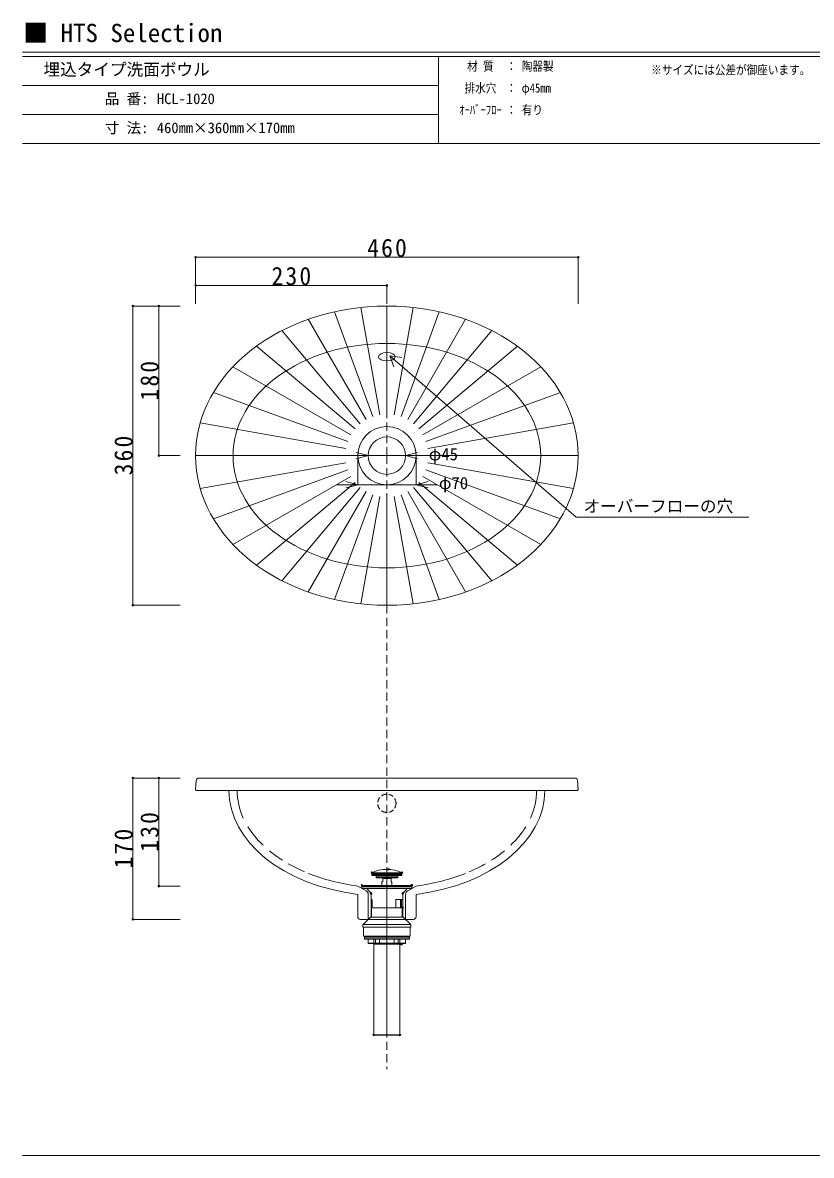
# Model space of a CAD drawing. Units: millimetres, scale not verified. Extents: x -1002 to 1002, y -687 to 676.
# Drawn here: x -1002 to -54, y -687 to 676 of the extents above; entities that cross this region are included whole.
import ezdxf
from ezdxf.enums import TextEntityAlignment as Align

# ---------------------------------------------------------------- set-up
doc = ezdxf.new("R2010")
doc.units = ezdxf.units.MM
doc.header["$LTSCALE"] = 5
doc.header["$PDMODE"] = 32
doc.header["$PDSIZE"] = 2
doc.linetypes.add('DASHED1', pattern=[1.8, 1.2, -0.6])
doc.linetypes.add('DASHED2', pattern=[3, 2, -1])
doc.layers.add('F-0', color=7, linetype='Continuous', lineweight=15)
doc.styles.add('ＭＳ ゴシック', font='')
doc.styles.get('ＭＳ ゴシック').set_extended_font_data('MS Gothic')

msp = doc.modelspace()

# ---------------------------------------------------------------- linework, layer by layer
at = {"layer": 'F-0'}
for p, q in [((1002.034, 640.036), (-1002.086, 640.036)), ((1002.034, 635.036), (-1002.086, 635.036)), ((-502.086, 635.036), (-502.086, 530.036)), ((-502.086, 600.036), (-1002.086, 600.036)), ((-502.086, 565.036), (-1002.086, 565.036)), ((1002.034, 530.036), (-1002.086, 530.036)), ((-794.153, 393.338), (-334.153, 393.338)), ((-794.153, 393.338), (-794.153, 337.428)), ((-334.153, 393.338), (-334.153, 337.428)), ((-794.153, 359.447), (-564.153, 359.447)), ((-794.153, 359.447), (-794.153, 337.428)), ((-564.153, 359.447), (-564.153, 337.428)), ((-869.527, 334.686), (-869.527, -25.314)), ((-869.527, 334.686), (-812.695, 334.686)), ((-838.27, 334.686), (-838.27, 154.686)), ((-838.27, 334.686), (-812.695, 334.686)), ((-581.254, 201.671), (-627.161, 327.799)), ((-572.835, 203.927), (-595.594, 332.995)), ((-564.153, 204.686), (-564.153, 334.684)), ((-555.471, 203.927), (-532.712, 332.995)), ((-547.052, 201.671), (-501.145, 327.799)), ((-589.153, 197.988), (-658.857, 318.718)), ((-539.153, 197.988), (-469.45, 318.718)), ((-596.292, 192.989), (-690.402, 305.144)), ((-532.014, 192.989), (-437.904, 305.144)), ((-602.455, 186.826), (-721.026, 286.319)), ((-525.851, 186.826), (-407.28, 286.319)), ((-560.815, 274.701), (-555.652, 261.507)), ((-560.815, 274.701), (-546.283, 272.789)), ((-607.454, 179.686), (-749.237, 261.545)), ((-520.852, 179.686), (-379.069, 261.545)), ((-611.138, 171.787), (-772.702, 230.592)), ((-517.168, 171.787), (-355.604, 230.592)), ((-613.393, 163.369), (-788.528, 194.25)), ((-514.913, 163.369), (-339.778, 194.25)), ((-838.27, 154.686), (-812.695, 154.686)), ((-614.153, 154.686), (-794.153, 154.686)), ((-586.653, 154.686), (-611.653, 154.686)), ((-586.653, 154.686), (-601.142, 158.569)), ((-586.653, 154.686), (-601.142, 150.804)), ((-599.153, 119.686), (-599.153, 154.686)), ((-586.653, 154.686), (-541.653, 154.686)), ((-541.653, 154.686), (-527.164, 158.569)), ((-541.653, 154.686), (-516.653, 154.686)), ((-541.653, 154.686), (-527.164, 150.804)), ((-529.153, 119.686), (-529.153, 154.686)), ((-514.153, 154.686), (-334.153, 154.686)), ((-613.393, 146.004), (-788.528, 115.123)), ((-611.138, 137.585), (-772.702, 78.781)), ((-517.168, 137.585), (-355.604, 78.781)), ((-514.913, 146.004), (-339.778, 115.123)), ((-607.454, 129.686), (-749.237, 47.828)), ((-599.153, 119.686), (-613.642, 123.569)), ((-529.153, 119.686), (-514.664, 123.569)), ((-520.852, 129.686), (-379.069, 47.828)), ((-602.455, 122.547), (-721.026, 23.054)), ((-596.292, 116.384), (-690.402, 4.229)), ((-589.153, 111.385), (-658.857, -9.345)), ((-599.153, 119.686), (-624.153, 119.686)), ((-599.153, 119.686), (-613.642, 115.804)), ((-599.153, 119.686), (-529.153, 119.686)), ((-539.153, 111.385), (-469.45, -9.345)), ((-532.014, 116.384), (-437.904, 4.229)), ((-529.153, 119.686), (-504.153, 119.686)), ((-529.153, 119.686), (-514.664, 115.804)), ((-525.851, 122.547), (-407.28, 23.054)), ((-581.254, 107.702), (-627.161, -18.426)), ((-572.835, 105.446), (-595.594, -23.622)), ((-564.153, 104.686), (-564.153, -25.312)), ((-555.471, 105.446), (-532.712, -23.622)), ((-547.052, 107.702), (-501.145, -18.426)), ((-869.527, -25.314), (-812.695, -25.314)), ((-869.527, -233.142), (-869.527, -403.142)), ((-869.527, -233.142), (-812.695, -233.142)), ((-838.27, -233.142), (-838.27, -363.142)), ((-838.27, -233.142), (-812.695, -233.142)), ((-794.082, -247.076), (-793.34, -235.943)), ((-790.346, -233.142), (-564.153, -233.142)), ((-337.96, -233.142), (-564.153, -233.142)), ((-334.224, -247.076), (-334.966, -235.943)), ((-564.153, -248.142), (-793.084, -248.142)), ((-564.153, -248.142), (-335.222, -248.142)), ((-582.153, -347.064), (-546.153, -347.064)), ((-582.153, -347.064), (-582.153, -348.064)), ((-582.153, -348.064), (-546.153, -348.064)), ((-582.153, -348.764), (-546.153, -348.764)), ((-582.153, -350.064), (-582.153, -348.764)), ((-582.153, -350.064), (-546.153, -350.064)), ((-581.953, -348.564), (-546.353, -348.564)), ((-581.653, -350.564), (-546.653, -350.564)), ((-577.153, -348.564), (-577.153, -348.064)), ((-577.153, -352.064), (-577.153, -350.564)), ((-577.153, -352.064), (-551.153, -352.064)), ((-577.153, -352.064), (-551.153, -352.064)), ((-577.153, -352.064), (-577.153, -353.064)), ((-577.153, -353.064), (-551.153, -353.064)), ((-569.153, -358.064), (-569.153, -353.069)), ((-559.153, -354.064), (-569.153, -354.064)), ((-564.153, -544.509), (-564.153, -342.072)), ((-559.153, -358.064), (-559.153, -353.069)), ((-551.153, -348.564), (-551.153, -348.064)), ((-551.153, -352.064), (-551.153, -350.564)), ((-551.153, -352.064), (-551.153, -353.064)), ((-546.153, -347.064), (-546.153, -348.064)), ((-546.153, -350.064), (-546.153, -348.764)), ((-838.27, -363.142), (-812.695, -363.142)), ((-589.21, -368.71), (-599.292, -363.064)), ((-594.153, -362.414), (-534.153, -362.414)), ((-594.153, -363.714), (-594.153, -362.414)), ((-594.153, -363.714), (-534.153, -363.714)), ((-592.671, -363.942), (-594.153, -363.714)), ((-592.671, -363.942), (-594.153, -363.714)), ((-594.153, -363.942), (-534.153, -363.942)), ((-594.153, -365.942), (-594.153, -363.942)), ((-594.153, -365.942), (-534.153, -365.942)), ((-583.153, -372.043), (-588.403, -365.942)), ((-570.053, -358.064), (-569.153, -358.064)), ((-570.053, -362.414), (-570.053, -358.064)), ((-559.153, -358.064), (-558.253, -358.064)), ((-558.253, -362.414), (-558.253, -358.064)), ((-545.153, -372.043), (-539.903, -365.942)), ((-539.096, -368.71), (-529.014, -363.064)), ((-535.635, -363.942), (-534.153, -363.714)), ((-535.635, -363.942), (-534.153, -363.714)), ((-534.153, -363.714), (-534.153, -362.414)), ((-534.153, -365.942), (-534.153, -363.942)), ((-599.153, -400.142), (-599.153, -373.142)), ((-586.653, -373.073), (-586.653, -403.142)), ((-583.153, -379.414), (-583.153, -372.043)), ((-583.153, -379.414), (-583.153, -372.043)), ((-583.153, -373.843), (-583.153, -390.21)), ((-581.852, -389.414), (-581.852, -379.414)), ((-553.28, -379.414), (-545.153, -379.414)), ((-553.28, -389.414), (-553.28, -379.414)), ((-547.851, -389.414), (-547.851, -379.414)), ((-546.454, -389.414), (-546.454, -379.414)), ((-545.153, -379.414), (-545.153, -372.043)), ((-545.153, -373.843), (-545.153, -390.21)), ((-541.653, -373.073), (-541.653, -403.142)), ((-529.153, -400.142), (-529.153, -373.142)), ((-545.153, -389.414), (-583.153, -389.414)), ((-583.153, -395.414), (-583.153, -389.414)), ((-583.153, -395.414), (-583.153, -389.414)), ((-582.653, -389.414), (-582.653, -395.414)), ((-545.653, -389.414), (-545.653, -395.414)), ((-545.153, -395.414), (-545.153, -389.414)), ((-869.527, -403.142), (-812.695, -403.142)), ((-596.153, -403.142), (-564.153, -403.142)), ((-592.844, -409.351), (-583.903, -400.41)), ((-583.903, -400.41), (-544.403, -400.41)), ((-583.153, -395.414), (-583.153, -400.41)), ((-582.653, -395.414), (-582.653, -400.41)), ((-532.153, -403.142), (-564.153, -403.142)), ((-545.653, -395.414), (-545.653, -400.41)), ((-545.153, -395.414), (-545.153, -400.41)), ((-535.462, -409.351), (-544.403, -400.41)), ((-535.403, -409.492), (-592.903, -409.492)), ((-592.903, -412.41), (-592.903, -409.492)), ((-592.903, -412.41), (-535.403, -412.41)), ((-535.462, -409.351), (-592.844, -409.351)), ((-592.153, -412.41), (-592.153, -423.41)), ((-536.153, -412.41), (-536.153, -423.41)), ((-535.403, -412.41), (-535.403, -409.492)), ((-536.153, -423.41), (-592.153, -423.41)), ((-591.153, -424.41), (-537.153, -424.41)), ((-591.153, -426.51), (-537.153, -426.51)), ((-590.653, -427.01), (-537.653, -427.01)), ((-590.403, -424.41), (-590.403, -423.41)), ((-586.653, -427.01), (-586.653, -431.91)), ((-586.653, -431.91), (-541.653, -431.91)), ((-586.473, -431.91), (-586.473, -427.01)), ((-542.153, -432.41), (-586.153, -432.41)), ((-579.903, -427.414), (-579.903, -542.214)), ((-579.903, -432.91), (-548.403, -432.91)), ((-579.653, -432.91), (-579.653, -432.41)), ((-577.773, -431.91), (-577.773, -427.01)), ((-572.853, -431.91), (-572.853, -427.01)), ((-555.453, -431.91), (-555.453, -427.01)), ((-550.533, -431.91), (-550.533, -427.01)), ((-548.653, -432.91), (-548.653, -432.41)), ((-548.403, -427.414), (-548.403, -542.214)), ((-541.833, -431.91), (-541.833, -427.01)), ((-541.653, -427.01), (-541.653, -431.91)), ((-537.903, -424.41), (-537.903, -423.41)), ((-579.903, -542.214), (-548.403, -542.214)), ((-579.703, -542.414), (-579.903, -542.214)), ((-579.703, -542.414), (-548.603, -542.414)), ((-548.603, -542.414), (-548.403, -542.214)), ((-1002.086, -687.064), (1002.034, -687.064))]:
    msp.add_line(p, q, dxfattribs=at)
at = {"layer": 'F-0', "linetype": 'DASHED2'}
for q in [(-564.153, 304.686), (-714.153, 154.686), (-564.153, -583.299), (-414.153, 154.686)]:
    msp.add_line((-564.153, 154.686), q, dxfattribs=at)
at = {"layer": 'F-0', "linetype": 'DASHED1'}
for p, q in [((-514.153, 154.686), (-478.829, 154.686)), ((-564.153, 104.686), (-564.153, 73.198))]:
    msp.add_line(p, q, dxfattribs=at)
at = {"layer": 'F-0'}
for points in [[(-560.815, 274.701), (-336.683, 80.848), (-129.075, 80.848)], [(-591.153, -424.41), (-591.153, -426.51), (-591.153, -424.41)], [(-586.473, -431.91), (-586.473, -431.928), (-586.472, -431.946), (-586.47, -431.964), (-586.468, -431.982), (-586.465, -432), (-586.461, -432.018), (-586.457, -432.035), (-586.453, -432.053), (-586.447, -432.07), (-586.441, -432.088), (-586.434, -432.105), (-586.427, -432.122), (-586.419, -432.138), (-586.411, -432.155), (-586.402, -432.171), (-586.392, -432.186), (-586.382, -432.201), (-586.371, -432.216), (-586.36, -432.231), (-586.348, -432.245), (-586.336, -432.258), (-586.323, -432.271), (-586.31, -432.284), (-586.296, -432.296), (-586.282, -432.308), (-586.267, -432.319), (-586.252, -432.329), (-586.237, -432.339), (-586.221, -432.348), (-586.205, -432.357), (-586.189, -432.365), (-586.173, -432.372)], [(-586.148, -432.382), (-586.142, -432.384), (-586.135, -432.386), (-586.129, -432.388), (-586.122, -432.39), (-586.116, -432.392), (-586.109, -432.394), (-586.103, -432.396), (-586.096, -432.397), (-586.09, -432.399), (-586.083, -432.4), (-586.076, -432.401), (-586.07, -432.403), (-586.063, -432.404), (-586.056, -432.405), (-586.05, -432.406), (-586.043, -432.406), (-586.036, -432.407), (-586.03, -432.408), (-586.023, -432.408), (-586.016, -432.409), (-586.01, -432.409), (-586.003, -432.409), (-585.996, -432.41), (-585.989, -432.41)], [(-577.773, -431.91), (-577.773, -431.924), (-577.773, -431.938), (-577.772, -431.953), (-577.771, -431.967), (-577.769, -431.982), (-577.767, -431.996), (-577.765, -432.01), (-577.763, -432.025), (-577.76, -432.039), (-577.757, -432.053), (-577.754, -432.067), (-577.75, -432.081), (-577.746, -432.095), (-577.741, -432.109), (-577.737, -432.122), (-577.732, -432.136), (-577.726, -432.149), (-577.72, -432.163), (-577.714, -432.176), (-577.708, -432.189), (-577.701, -432.202), (-577.694, -432.214), (-577.686, -432.227), (-577.679, -432.239), (-577.67, -432.251), (-577.662, -432.262), (-577.653, -432.274), (-577.643, -432.285), (-577.634, -432.296), (-577.624, -432.306), (-577.613, -432.316), (-577.602, -432.326), (-577.591, -432.335), (-577.58, -432.344), (-577.568, -432.353), (-577.556, -432.361), (-577.543, -432.368), (-577.531, -432.375), (-577.518, -432.381)], [(-577.518, -432.381), (-577.504, -432.387), (-577.49, -432.392), (-577.477, -432.397), (-577.462, -432.4), (-577.448, -432.404), (-577.434, -432.406), (-577.42, -432.408), (-577.405, -432.409), (-577.391, -432.41)], [(-572.853, -431.91), (-572.853, -431.919), (-572.853, -431.928), (-572.853, -431.938), (-572.853, -431.947), (-572.852, -431.956), (-572.852, -431.966), (-572.852, -431.975), (-572.852, -431.984), (-572.851, -431.994), (-572.851, -432.003), (-572.851, -432.012), (-572.85, -432.022), (-572.85, -432.031), (-572.849, -432.04), (-572.849, -432.05), (-572.848, -432.059), (-572.848, -432.068), (-572.847, -432.078), (-572.846, -432.087), (-572.846, -432.096), (-572.845, -432.106), (-572.844, -432.115), (-572.843, -432.124), (-572.842, -432.133), (-572.841, -432.143), (-572.84, -432.152), (-572.839, -432.161), (-572.838, -432.17), (-572.837, -432.18), (-572.836, -432.189), (-572.835, -432.198), (-572.833, -432.207), (-572.832, -432.217), (-572.83, -432.226), (-572.829, -432.235), (-572.827, -432.244), (-572.825, -432.254), (-572.823, -432.263), (-572.822, -432.272)], [(-572.822, -432.272), (-572.819, -432.281), (-572.817, -432.291), (-572.815, -432.3), (-572.813, -432.309), (-572.81, -432.318), (-572.808, -432.326), (-572.805, -432.335), (-572.802, -432.344), (-572.799, -432.352), (-572.795, -432.361), (-572.791, -432.37), (-572.787, -432.379), (-572.781, -432.388), (-572.775, -432.397), (-572.768, -432.403), (-572.761, -432.408), (-572.752, -432.41)], [(-555.485, -432.272), (-555.487, -432.281), (-555.489, -432.291), (-555.491, -432.3), (-555.493, -432.309), (-555.496, -432.318), (-555.498, -432.326), (-555.501, -432.335), (-555.504, -432.344), (-555.507, -432.352), (-555.511, -432.361), (-555.515, -432.37), (-555.519, -432.379), (-555.525, -432.388), (-555.531, -432.397), (-555.538, -432.403), (-555.546, -432.408), (-555.554, -432.41)], [(-555.453, -431.91), (-555.453, -431.919), (-555.453, -431.928), (-555.453, -431.938), (-555.453, -431.947), (-555.454, -431.956), (-555.454, -431.966), (-555.454, -431.975), (-555.454, -431.984), (-555.455, -431.994), (-555.455, -432.003), (-555.455, -432.012), (-555.456, -432.022), (-555.456, -432.031), (-555.457, -432.04), (-555.457, -432.05), (-555.458, -432.059), (-555.458, -432.068), (-555.459, -432.078), (-555.46, -432.087), (-555.46, -432.096), (-555.461, -432.106), (-555.462, -432.115), (-555.463, -432.124), (-555.464, -432.133), (-555.465, -432.143), (-555.466, -432.152), (-555.467, -432.161), (-555.468, -432.17), (-555.469, -432.18), (-555.47, -432.189), (-555.471, -432.198), (-555.473, -432.207), (-555.474, -432.217), (-555.476, -432.226), (-555.477, -432.235), (-555.479, -432.244), (-555.481, -432.254), (-555.483, -432.263), (-555.485, -432.272)], [(-550.789, -432.381), (-550.802, -432.387), (-550.816, -432.392), (-550.83, -432.397), (-550.844, -432.4), (-550.858, -432.404), (-550.872, -432.406), (-550.887, -432.408), (-550.901, -432.409), (-550.915, -432.41)], [(-550.533, -431.91), (-550.533, -431.924), (-550.534, -431.938), (-550.534, -431.953), (-550.536, -431.967), (-550.537, -431.982), (-550.539, -431.996), (-550.541, -432.01), (-550.543, -432.025), (-550.546, -432.039), (-550.549, -432.053), (-550.552, -432.067), (-550.556, -432.081), (-550.56, -432.095), (-550.565, -432.109), (-550.569, -432.122), (-550.574, -432.136), (-550.58, -432.149), (-550.586, -432.163), (-550.592, -432.176), (-550.598, -432.189), (-550.605, -432.202), (-550.612, -432.214), (-550.62, -432.227), (-550.628, -432.239), (-550.636, -432.251), (-550.644, -432.262), (-550.653, -432.274), (-550.663, -432.285), (-550.672, -432.296), (-550.682, -432.306), (-550.693, -432.316), (-550.704, -432.326), (-550.715, -432.335), (-550.726, -432.344), (-550.738, -432.353), (-550.75, -432.361), (-550.763, -432.368), (-550.775, -432.375), (-550.789, -432.381)], [(-542.158, -432.382), (-542.165, -432.384), (-542.171, -432.386), (-542.177, -432.388), (-542.184, -432.39), (-542.19, -432.392), (-542.197, -432.394), (-542.203, -432.396), (-542.21, -432.397), (-542.216, -432.399), (-542.223, -432.4), (-542.23, -432.401), (-542.236, -432.403), (-542.243, -432.404), (-542.25, -432.405), (-542.256, -432.406), (-542.263, -432.406), (-542.27, -432.407), (-542.276, -432.408), (-542.283, -432.408), (-542.29, -432.409), (-542.297, -432.409), (-542.303, -432.409), (-542.31, -432.41), (-542.317, -432.41)], [(-541.833, -431.91), (-541.833, -431.928), (-541.834, -431.946), (-541.836, -431.964), (-541.838, -431.982), (-541.841, -432), (-541.845, -432.018), (-541.849, -432.035), (-541.854, -432.053), (-541.859, -432.07), (-541.865, -432.088), (-541.872, -432.105), (-541.879, -432.122), (-541.887, -432.138), (-541.895, -432.155), (-541.904, -432.171), (-541.914, -432.186), (-541.924, -432.201), (-541.935, -432.216), (-541.946, -432.231), (-541.958, -432.245), (-541.97, -432.258), (-541.983, -432.271), (-541.997, -432.284), (-542.01, -432.296), (-542.024, -432.308), (-542.039, -432.319), (-542.054, -432.329), (-542.069, -432.339), (-542.085, -432.348), (-542.101, -432.357), (-542.117, -432.365), (-542.133, -432.372)], [(-537.153, -424.41), (-537.153, -426.51), (-537.153, -424.41)]]:
    msp.add_lwpolyline(points, dxfattribs=at)
for radius in [35, 22.5]:
    msp.add_circle((-564.153, 154.686), radius, dxfattribs=at)
at = {"layer": 'F-0', "linetype": 'DASHED1'}
msp.add_circle((-564.153, -263.546), 11, dxfattribs=at)
at = {"layer": 'F-0'}
for centre, radius, start, end in [((-790.346, -236.142), 3, 90, 176.18593), ((-337.96, -236.142), 3, 3.81407, 90), ((-793.084, -247.142), 1, 176.18593, 270), ((-335.222, -247.142), 1, 270, 3.81407), ((-564.153, -385.564), 42.5, 64.94238, 115.05762), ((-581.953, -348.764), 0.2, 90, 180), ((-581.653, -350.064), 0.5, 180, 270), ((-546.653, -350.064), 0.5, 270, 0), ((-546.353, -348.764), 0.2, 0, 90), ((-591.653, -373.073), 5, 0, 60.75117), ((-536.653, -373.073), 5, 119.24883, 180), ((-596.153, -400.142), 3, 180, 270), ((-532.153, -400.142), 3, 270, 0), ((-592.703, -409.492), 0.2, 135, 180), ((-535.603, -409.492), 0.2, 0, 45), ((-590.653, -426.51), 0.5, 180, 270), ((-586.153, -431.91), 0.5, 180, 270), ((-585.99, -431.939), 0.47, 247.09102, 250.33614), ((-542.316, -431.939), 0.47, 289.66386, 292.90898), ((-542.153, -431.91), 0.5, 270, 0), ((-537.653, -426.51), 0.5, 270, 0)]:
    msp.add_arc(centre, radius, start, end, dxfattribs=at)
for centre, major_axis, ratio in [((-564.153, 154.686), (230, 0), 0.7826), ((-564.153, 154.686), (185, 0), 0.7297), ((-564.153, 273.595), (10, 0), 0.5)]:
    msp.add_ellipse(centre, major_axis=major_axis, ratio=ratio, dxfattribs=at)
for major_axis, ratio, start_param, end_param in [((-190, 0), 0.66935, 6.28318531, 7.66870859), ((-180, 0), 0.650981, 6.28318531, 6.57025606), ((190, 0), 0.66935, 4.89766202, 6.28318531), ((180, 0), 0.650981, 5.99611456, 6.28318531), ((-180, 0), 0.650981, 0.38066741, 0.5961703), ((180, 0), 0.650981, 5.68701501, 5.9025179), ((-180, 0), 0.650981, 0.6682911, 0.79931293), ((180, 0), 0.650981, 5.48387238, 5.61489421), ((-180, 0), 0.650981, 0.85097638, 0.98767104), ((180, 0), 0.650981, 5.29551427, 5.43220893), ((-180, 0), 0.650981, 1.01725701, 1.37431639), ((180, 0), 0.650981, 4.90886891, 5.2659283)]:
    msp.add_ellipse((-564.153, -248.142), major_axis=major_axis, ratio=ratio, start_param=start_param, end_param=end_param, dxfattribs=at)
for p in [(-794.153, 393.338), (-334.153, 393.338), (-794.153, 359.447), (-564.153, 359.447), (-869.527, 334.686), (-838.27, 334.686), (-838.27, 154.686), (-869.527, -25.314), (-869.527, -233.142), (-838.27, -233.142), (-582.153, -346.907), (-562.296, -343.064), (-546.153, -346.907), (-838.27, -363.142), (-594.153, -362.414), (-534.153, -362.085), (-583.153, -372.043), (-545.153, -372.043), (-545.153, -389.21), (-869.527, -403.142), (-546.546, -432.91), (-579.903, -542.214), (-548.403, -542.214)]:
    msp.add_point(p, dxfattribs=at)

# ---------------------------------------------------------------- texts
at = {"layer": 'F-0', "style": 'ＭＳ ゴシック'}
for s, height, p in [('■ HTS Selection', 21.99, (-1001.367, 645.583)), ('埋込タイプ洗面ボウル', 14.66, (-977.086, 607.536)), ('品 番:', 12.83, (-903.336, 573.786)), ('HCL-1020', 12.83, (-840.774, 573.786)), ('寸 法:', 12.83, (-903.336, 538.786)), ('460mm×360mm×170mm', 12.83, (-840.774, 538.786)), ('φ45', 14.66, (-513.837, 144.716)), ('φ70', 14.66, (-501.634, 110.037)), ('オーバーフローの穴', 14.66, (-327.776, 82.218))]:
    msp.add_text(s, height=height, dxfattribs=at).set_placement(p, align=Align.BOTTOM_LEFT)
at = {"layer": 'F-0', "style": 'ＭＳ ゴシック', "width": 0.85}
for s, p in [('材 質', (-467.711, 614.411)), ('：', (-420.836, 614.411)), ('陶器製', (-402.086, 614.411)), ('※サイズには公差が御座います。', (-246.359, 610.036)), ('排水穴', (-470.836, 588.161)), ('：', (-420.836, 588.161)), ('φ45mm', (-402.086, 588.161)), ('ｵｰﾊﾞｰﾌﾛｰ', (-477.086, 561.911)), ('：', (-420.836, 561.911)), ('有り', (-402.086, 561.911))]:
    msp.add_text(s, height=11, dxfattribs=at).set_placement(p, align=Align.BOTTOM_LEFT)
at = {"layer": 'F-0', "color": 3, "char_height": 21.99, "attachment_point": 7, "style": 'ＭＳ ゴシック'}
for s, insert in [('\\T1.18;\\W0.95;460', (-587.903, 393.338)), ('\\T1.18;\\W0.95;230', (-702.903, 359.447))]:
    msp.add_mtext(s, dxfattribs=dict(at, insert=insert))
at = {"layer": 'F-0', "color": 3, "char_height": 21.99, "attachment_point": 7, "rotation": 90, "style": 'ＭＳ ゴシック'}
for s, insert in [('\\T1.18;\\W0.95;180', (-838.27, 220.936)), ('\\T1.18;\\W0.95;360', (-869.527, 130.936)), ('\\T1.18;\\W0.95;130', (-838.27, -321.892)), ('\\T1.18;\\W0.95;170', (-869.527, -341.892))]:
    msp.add_mtext(s, dxfattribs=dict(at, insert=insert))

doc.saveas('drawing.dxf')
